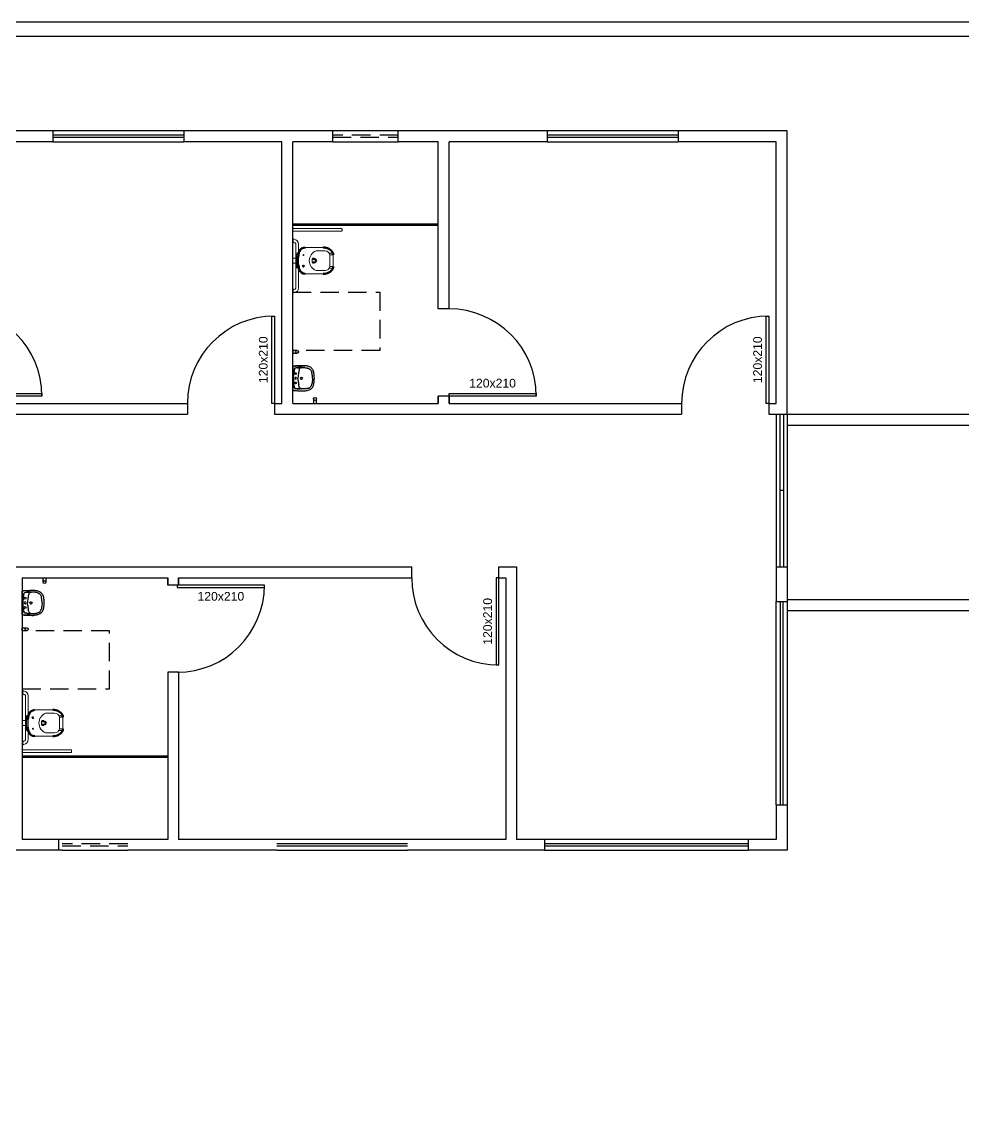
# Model space of a CAD drawing. Header units: centimetres. Extents: x 45464 to 685908, y 11779 to 14769.
# Drawn here: x 677518 to 678813, y 13274 to 14769 of the extents above; entities that cross this region are included whole.
import ezdxf
from ezdxf.enums import TextEntityAlignment as Align

# ---------------------------------------------------------------- set-up
doc = ezdxf.new("R2010")
doc.units = ezdxf.units.CM
doc.header["$LTSCALE"] = 4
doc.linetypes.add('DASHED2', pattern=[9.525, 6.35, -3.175])
for name, color, linetype in [('0.1', 1, 'Continuous'), ('0.2', 2, 'Continuous'), ('0.4', 4, 'Continuous'), ('0.6', 6, 'Continuous'), ('02-CONT', 2, 'Continuous'), ('08', 8, 'Continuous'), ('PDF1_PH - Metal', 253, 'Continuous'), ('PROJEÇÕES', 1, 'DASHED2')]:
    doc.layers.add(name, color=color, linetype=linetype)
doc.styles.add('2mm 1-50', font='arial.ttf', dxfattribs={"height": 0.1})

# ---------------------------------------------------------------- blocks, each defined once
blk = doc.blocks.new('1_00e-flat-45-flat-1')
at = {"color": 1}
blk.add_arc((-62.7, -34.1), 120, 0, 90, dxfattribs=at)
at = {"layer": '02-CONT'}
blk.add_lwpolyline([(-62.7, -34.1), (-62.7, -30.5), (57.3, -30.5), (57.3, -34.1)], close=True, dxfattribs=at)
blk = doc.blocks.new('1_00e-flat-44-flat-1')
at = {"color": 1}
blk.add_arc((34.1, -62.7), 120, 90, 180, dxfattribs=at)
at = {"layer": '02-CONT'}
blk.add_lwpolyline([(34.1, -62.7), (30.5, -62.7), (30.5, 57.3), (34.1, 57.3)], close=True, dxfattribs=at)
blk = doc.blocks.new('1_00e-flat-43-flat-1')
at = {"color": 1}
blk.add_arc((-62.7, -34.1), 120, 0, 90, dxfattribs=at)
at = {"layer": '02-CONT'}
blk.add_lwpolyline([(-62.7, -34.1), (-62.7, -30.5), (57.3, -30.5), (57.3, -34.1)], close=True, dxfattribs=at)
blk = doc.blocks.new('1_00e-flat-42-flat-1')
at = {"color": 1}
blk.add_arc((34.1, -62.7), 120, 90, 180, dxfattribs=at)
at = {"layer": '02-CONT'}
blk.add_lwpolyline([(34.1, -62.7), (30.5, -62.7), (30.5, 57.3), (34.1, 57.3)], close=True, dxfattribs=at)
blk = doc.blocks.new('Barra 3-flat-20-flat-1')
at = {"layer": 'PDF1_PH - Metal', "lineweight": 9}
for points in [[(-25386.6, -18995.8), (-25386.6, -19002.6), (-25385.8, -19002.6), (-25385.8, -18995.8)], [(-25386.6, -19064.8), (-25386.6, -19071.5), (-25385.8, -19071.5), (-25385.8, -19064.8)]]:
    blk.add_lwpolyline(points, close=True, dxfattribs=at)
for points in [[(-25384.5, -18997.1), (-25385.8, -18997.1)], [(-25384.5, -19001.3), (-25385.8, -19001.3)], [(-25382.4, -19003.4), (-25382.4, -19064.4)], [(-25378.6, -19003.4), (-25378.6, -19064.4)], [(-25384.5, -19066), (-25385.8, -19066)], [(-25384.5, -19070.3), (-25385.8, -19070.3)]]:
    blk.add_lwpolyline(points, dxfattribs=at)
for centre, radius, start, end in [((-25385.6, -19004), 6.99, 2.8701, 81.3064), ((-25384.7, -19003.6), 2.27, 3.7764, 86.2265), ((-25384.7, -19064.1), 6.14, 272.0523, 359.9639), ((-25384.6, -19063.8), 2.26, 271.8185, 345.4984)]:
    blk.add_arc(centre, radius, start, end, dxfattribs=at)
blk = doc.blocks.new('bacia sanit-flat-18-flat-1')
at = {"layer": 'PDF1_PH - Metal', "lineweight": 9}
for points in [[(16643.3, 24425.3), (16643.3, 24425.6), (16643.3, 24439.1), (16643.3, 24439.9)], [(16655.1, 24450.5), (16680.1, 24450.5)], [(16670.3, 24445.9), (16670.8, 24445.9), (16671.2, 24445.9), (16671.6, 24445.9), (16672, 24445.9), (16680.5, 24445.9), (16680.9, 24445.9), (16681.3, 24445.9), (16681.8, 24445.9), (16682.2, 24445.9), (16682.6, 24445.9)], [(16693.7, 24442.5), (16688.6, 24442.5)], [(16689.4, 24440.4), (16693.6, 24440.4), (16694, 24440.4)], [(16689.4, 24440.4), (16689.4, 24439.9), (16689.4, 24439.5), (16689.4, 24439.1), (16689.4, 24438.7), (16689.4, 24438.2), (16689.4, 24437.8), (16689.4, 24437.4), (16689.4, 24437), (16689.4, 24436.6), (16689.4, 24436.1), (16689.4, 24435.7)], [(16694, 24440.4), (16694, 24439.9), (16694, 24439.5), (16694, 24439.1), (16694, 24438.7), (16694, 24438.2), (16694, 24437.8), (16694, 24437.4), (16694, 24437), (16694, 24436.6), (16694, 24436.1), (16694, 24435.7), (16694, 24435.3), (16694, 24434.9), (16694, 24434.4), (16694, 24434), (16694, 24433.6), (16694, 24433.2), (16694, 24432.7), (16694, 24432.3), (16694, 24431.9), (16694, 24431.5), (16694, 24431.1), (16694, 24430.6), (16694, 24430.2), (16694, 24429.8), (16694, 24429.4), (16694, 24428.9), (16694, 24428.5), (16694, 24428.1), (16694, 24427.7), (16694, 24427.2), (16694, 24426.8), (16694, 24426.4), (16694, 24426), (16694, 24425.6), (16694, 24425.1), (16694, 24424.7), (16694, 24424.3)], [(16643.3, 24435.7), (16638.2, 24435.7)], [(16643.3, 24428.9), (16638.2, 24428.9)], [(16644.1, 24437.4), (16644.1, 24437), (16644.1, 24436.6), (16644.1, 24428.1), (16644.1, 24427.7), (16644.1, 24427.2)], [(16644.5, 24426.8), (16644.5, 24426.8), (16645, 24426.8), (16645.4, 24426.8), (16645.8, 24426.8), (16645.8, 24432.3), (16645.8, 24437.8), (16645.4, 24437.8), (16645, 24437.8), (16644.5, 24437.8)], [(16665.7, 24429.8), (16665.3, 24429.8), (16664.8, 24429.8), (16664.8, 24430.2), (16664.8, 24430.6), (16664.8, 24431.1), (16664.8, 24431.5), (16664.8, 24431.9), (16664.8, 24432.3), (16664.8, 24432.7), (16664.8, 24433.2), (16664.8, 24433.6), (16664.8, 24434), (16664.8, 24434.4), (16664.8, 24434.9), (16665.3, 24434.9), (16665.3, 24434.9)], [(16689.4, 24435.7), (16689.4, 24435.3), (16689.4, 24434.9), (16689.4, 24434.4), (16689.4, 24434), (16689.4, 24433.6), (16689.4, 24433.2), (16689.4, 24432.7), (16689.4, 24432.3), (16689.4, 24431.9), (16689.4, 24431.5), (16689.4, 24431.1), (16689.4, 24430.6), (16689.4, 24430.2), (16689.4, 24429.4)], [(16689.4, 24429.4), (16689.4, 24428.9), (16689.4, 24428.5), (16689.4, 24428.1), (16689.4, 24427.7), (16689.4, 24427.2), (16689.4, 24426.8), (16689.4, 24426.4), (16689.4, 24426), (16689.4, 24425.6), (16689.4, 24425.1), (16689.4, 24424.7), (16689.4, 24424.3)], [(16680.1, 24414.1), (16655.1, 24414.1)], [(16682.6, 24418.8), (16682.2, 24418.8), (16681.8, 24418.8), (16681.3, 24418.8), (16680.5, 24418.8), (16672, 24418.8), (16671.6, 24418.8), (16671.2, 24418.8), (16670.8, 24418.8), (16670.3, 24418.8)], [(16693.7, 24422.2), (16688.6, 24422.2)], [(16689.4, 24424.3), (16693.6, 24424.3), (16694, 24424.3)], [(16689.4, 24424.3), (16693.6, 24424.3), (16694, 24424.3)]]:
    blk.add_lwpolyline(points, dxfattribs=at)
at = {"layer": 'PDF1_PH - Metal', "lineweight": 211}
for points in [[(16694, 24440.4, 0.086524), (16693.5, 24443.1, 0.264906), (16680.1, 24450.5)], [(16694, 24424.3, -0.086524), (16693.5, 24421.5, -0.264906), (16680.1, 24414.1)]]:
    blk.add_lwpolyline(points, format="xyb", dxfattribs=at)
blk.add_lwpolyline([(16670.3, 24432.3), (16670.3, 24432.3), (16670.3, 24432.3)], dxfattribs=at)
at = {"layer": 'PDF1_PH - Metal', "lineweight": 9}
blk.add_circle((16652.8, 24440.2), 0.635, dxfattribs=at)
at = {"layer": 'PDF1_PH - Metal', "lineweight": 211}
blk.add_circle((16652.8, 24424.9), 0.635, dxfattribs=at)
for centre, radius, start, end in [((16646.3, 24439.1), 3.16, 88.1661, 164.6032), ((16672, 24436.5), 26.2, 161.0139, 177.0973), ((16655.4, 24441.7), 8.83, 90.3217, 157.8056), ((16646.3, 24425.4), 3.02, 177.2926, 274.2593), ((16673.4, 24429), 27.6, 184.427, 198.8013), ((16666.6, 25678.1), 1243.2, 269.9347, 270.0653), ((16666.6, 23393.8), 1036, 89.9217, 90.0783), ((16667.8, 24432.3), 2.55, 275.8679, 84.1321), ((16656.6, 24424.4), 10.3, 204.627, 261.8049)]:
    blk.add_arc(centre, radius, start, end, dxfattribs=at)
at = {"layer": 'PDF1_PH - Metal', "lineweight": 9}
for centre, radius, start, end in [((16675.5, 24432.3), 14.5, 110.9822, 249.0178), ((16682.7, 24439), 6.82, 11.172, 90.6439), ((16644.5, 24437.4), 0.423, 90, 180), ((16644.5, 24427.2), 0.423, 180, 270), ((16682.7, 24425.6), 6.82, 269.3561, 348.828)]:
    blk.add_arc(centre, radius, start, end, dxfattribs=at)
blk = doc.blocks.new('L.51_P-flat-18-flat-1')
at = {"layer": '08'}
for p, q in [((0, 16), (0, 15.9)), ((0, 15.9), (0, -15.9)), ((0.6, 16.6), (0.6, 16.6)), ((0.7, 16.6), (0.6, 16.6)), ((2.3, 16.8), (2.3, 16.8)), ((16.6, 17.2), (16.6, 17.2)), ((1.8, 10.3), (1.8, 10.3)), ((6.1, 14.4), (4.1, 14.3)), ((6.1, 14.4), (4.1, 14.3)), ((6.1, 14.4), (6.1, 14.4)), ((8.9, 12.1), (8.2, 9)), ((11, 14.6), (10.2, 14.6)), ((11.9, 14.6), (12.2, 14.6)), ((21.1, 13.8), (21.1, 13.8)), ((0.8, 0), (0.8, 0)), ((1.8, -10.3), (1.8, -10.3)), ((6.1, -14.4), (4.1, -14.3)), ((6.1, -14.4), (4.1, -14.3)), ((6.1, -14.4), (6.1, -14.4)), ((8.9, -12.1), (8.2, -9)), ((11, -14.6), (10.2, -14.6)), ((11.9, -14.6), (12.2, -14.6)), ((21.1, -13.8), (21.1, -13.8)), ((0, -16), (0, -15.9)), ((0.6, -16.6), (0.6, -16.6)), ((0.6, -16.6), (0.7, -16.6)), ((2.3, -16.8), (2.3, -16.8)), ((16.6, -17.2), (16.6, -17.2))]:
    blk.add_line(p, q, dxfattribs=at)
for points in [[(0.6, 16.6), (0.6, 16.6, 0.380301), (0, 16)], [(2.3, 16.8), (2.3, 16.8, 0.007612), (0.7, 16.6)], [(2.3, 16.8, -0.006011), (4.1, 16.9, -0.005348), (6.8, 17.1, -0.004521), (12.1, 17.2, -0.006524), (14.4, 17.3, -0.013546), (16.6, 17.2)], [(16.6, 17.2, 0.014577), (14.4, 17.3, 0.005049), (13, 17.3, 0.003057), (11.2, 17.2, 0.003579), (6.6, 17.1, 0.005839), (3.9, 16.9, 0.006773), (2.3, 16.8)], [(19.8, 16.8, 0.02367), (17.6, 17.1, 0.009145), (16.6, 17.2)], [(29.5, 4, 0.007611), (29.3, 5.6, 0.01342), (29.1, 7.2, 0.036993), (28.4, 9.9, 0.053243), (27.3, 12.2, 0.127567), (24.2, 15.2, 0.05263), (21.9, 16.3, 0.024865), (20.3, 16.7, 0.007061), (19.8, 16.8)], [(2.3, 12.9), (2.3, 12.9, 0.047394), (0.8, 2.2)], [(0.8, 0), (0.8, 0, -0.05776), (2.3, 12.9)], [(0.8, 2.2), (0.8, 2.2, 0.010006), (0.8, 0)], [(0.8, 0), (0.8, 0, 0.05776), (2.3, -12.9)], [(4.1, 14.3), (4.1, 14.3, 0.334834), (2.3, 12.9)], [(2.3, 12.9), (2.3, 12.9, -0.332966), (4.1, 14.3)], [(2.3, 12.9), (2.3, 12.9, -0.000374), (2.3, 12.9)], [(4.1, 14.3), (4.1, 14.3, 0.000631), (4.1, 14.3)], [(11, 14.6, -0.005207), (9.8, 14.6, 0.005375), (9.2, 14.6, 0.00664), (8.6, 14.6, 0.004375), (7.9, 14.6, 0.001156), (6.7, 14.5, -0.003092), (6.1, 14.4)], [(6.1, 14.4, 0.002091), (6.5, 14.5, 0.001464), (7.6, 14.5, -0.004115), (8.4, 14.6, -0.007251), (9.2, 14.6)], [(7.3, 2.9, 0.012649), (7.2, 0.9, 0.007226), (7.2, 0)], [(7.3, -2.9, -0.012649), (7.2, -0.9, -0.007226), (7.2, 0)], [(8.9, 12.1), (8.9, 12.1, -0.307483), (11.5, 14.5)], [(9.2, 14.6, -0.00474), (9.5, 14.6, -0.002257), (9.8, 14.6, 0.000797), (10.2, 14.6)], [(10.5, 0), (10.5, 0, -0.124906), (10.7, 0.7)], [(10.7, 0.8), (10.7, 0.8, -0.2534), (11.9, 1.4)], [(11.6, 14.6), (11.6, 14.6, 0.000884), (11, 14.6)], [(11.6, 14.6, -0.048484), (11.6, 14.6, -0.048279), (11.6, 14.6, -0.084885), (11.6, 14.6, -0.141909), (11.6, 14.5, -0.057696), (11.6, 14.5, -0.043541), (11.6, 14.5, -0.040045), (11.6, 14.5, -0.034229), (11.6, 14.5, -0.023292), (11.6, 14.5, -0.016532), (11.6, 14.5, -0.014864), (11.5, 14.5, -0.018599), (11.5, 14.5, -0.010502), (11.5, 14.5)], [(11.5, 14.5, -0.031436), (11.5, 14.6, -0.037384), (11.5, 14.6, -0.040471), (11.5, 14.6, -0.050709), (11.5, 14.6, -0.178998), (11.5, 14.6, -0.053532), (11.5, 14.6, -0.043329), (11.5, 14.6, -0.036196), (11.5, 14.6, -0.039167), (11.5, 14.6, 0.07472), (11.5, 14.6, -0.042333), (11.5, 14.6)], [(11.5, 14.6, -0.034945), (11.5, 14.6, -0.02698), (11.5, 14.6, -0.021593), (11.5, 14.6, -0.016954), (11.5, 14.6, -0.017111), (11.5, 14.6, -0.016189), (11.5, 14.6, -0.01233), (11.6, 14.6, -0.012048), (11.6, 14.6)], [(11.5, 14.5, -0.009681), (11.5, 14.5, -0.009978), (11.5, 14.5, -0.026851), (11.5, 14.5, -0.027297), (11.5, 14.5, -0.027498), (11.5, 14.5, -0.032168), (11.5, 14.5, -0.049163), (11.5, 14.5, -0.186923), (11.5, 14.5, -0.107041), (11.5, 14.5, -0.038487), (11.5, 14.5, -0.012498), (11.5, 14.5, 0.025241), (11.5, 14.5, 0.046032), (11.5, 14.5)], [(11.7, 14.6), (11.7, 14.6, -0.021484), (11.6, 14.6)], [(11.6, 14.6, -0.032299), (11.6, 14.6, -0.039418), (11.6, 14.6, -0.046129), (11.6, 14.6, -0.058765), (11.6, 14.6, -0.15242), (11.6, 14.6, -0.058959), (11.6, 14.6, -0.046419), (11.6, 14.6, 0.005047), (11.6, 14.6, 0.034816), (11.6, 14.6, 0.004251), (11.6, 14.6, -0.041022), (11.6, 14.6)], [(11.6, 14.6, -0.041118), (11.6, 14.6, -0.033041), (11.6, 14.6, -0.026349), (11.6, 14.6, -0.020575), (11.6, 14.6, -0.016329), (11.6, 14.6, -0.013256), (11.6, 14.6, -0.016526), (11.6, 14.6, -0.01256), (11.6, 14.6, -0.007787), (11.7, 14.6)], [(12.1, 1.4), (12.1, 1.4, -0.381509), (13.4, 0)], [(12.1, -1.4), (12.1, -1.4, 0.381509), (13.4, 0)], [(12.2, 14.6, -0.002269), (13.8, 14.7, -0.004998), (15, 14.6, -0.007991), (16.2, 14.6, -0.025422), (18.6, 14.4)], [(18.6, 14.4, -0.020568), (20, 14.1, -0.019806), (21.1, 13.8)], [(21.1, 13.8, -0.030827), (22.2, 13.4, -0.09604), (24.4, 11.8, -0.063195), (25.3, 10.4, -0.034611), (25.9, 9.3, -0.022848), (26.2, 8.3)], [(26.9, 4.1, 0.00807), (26.7, 5.4, 0.011919), (26.5, 6.7, 0.013199), (26.3, 7.8, 0.008071), (26.2, 8.3)], [(27, 3.2), (27, 3.2, 0.005718), (26.9, 4.1)], [(27.1, 0), (27.1, 0, 0.019657), (27, 3.2)], [(27.1, 0), (27.1, 0, -0.019657), (27, -3.2)], [(29.7, 0), (29.7, 0, 0.024234), (29.5, 4)], [(0.8, -2.2), (0.8, -2.2, -0.010006), (0.8, 0)], [(2.3, -12.9), (2.3, -12.9, -0.047394), (0.8, -2.2)], [(4.1, -14.3), (4.1, -14.3, -0.334834), (2.3, -12.9)], [(2.3, -12.9), (2.3, -12.9, 0.000374), (2.3, -12.9)], [(2.3, -12.9), (2.3, -12.9, 0.332962), (4.1, -14.3)], [(4.1, -14.3), (4.1, -14.3, -0.000631), (4.1, -14.3)], [(11, -14.6, 0.005207), (9.8, -14.6, -0.005375), (9.2, -14.6, -0.00664), (8.6, -14.6, -0.004375), (7.9, -14.6, -0.001156), (6.7, -14.5, 0.003092), (6.1, -14.4)], [(6.1, -14.4, -0.002091), (6.5, -14.5, -0.001464), (7.6, -14.5, 0.004115), (8.4, -14.6, 0.007251), (9.2, -14.6)], [(8.9, -12.1), (8.9, -12.1, 0.307483), (11.5, -14.5)], [(9.2, -14.6, 0.00474), (9.5, -14.6, 0.002257), (9.8, -14.6, -0.000797), (10.2, -14.6)], [(10.5, 0), (10.5, 0, 0.124906), (10.7, -0.7)], [(10.7, -0.8), (10.7, -0.8, 0.2534), (11.9, -1.4)], [(11.6, -14.6), (11.6, -14.6, -0.000884), (11, -14.6)], [(11.6, -14.6, 0.048484), (11.6, -14.6, 0.048279), (11.6, -14.6, 0.084885), (11.6, -14.6, 0.141909), (11.6, -14.5, 0.057696), (11.6, -14.5, 0.043541), (11.6, -14.5, 0.040045), (11.6, -14.5, 0.034229), (11.6, -14.5, 0.023292), (11.6, -14.5, 0.016532), (11.6, -14.5, 0.014864), (11.5, -14.5, 0.018599), (11.5, -14.5, 0.010502), (11.5, -14.5)], [(11.7, -14.6), (11.7, -14.6, 0.021484), (11.6, -14.6)], [(11.6, -14.6, 0.041118), (11.6, -14.6, 0.033041), (11.6, -14.6, 0.026349), (11.6, -14.6, 0.020575), (11.6, -14.6, 0.016329), (11.6, -14.6, 0.013256), (11.6, -14.6, 0.016526), (11.6, -14.6, 0.01256), (11.6, -14.6, 0.007787), (11.7, -14.6)], [(11.6, -14.6, 0.032299), (11.6, -14.6, 0.039418), (11.6, -14.6, 0.046129), (11.6, -14.6, 0.058765), (11.6, -14.6, 0.15242), (11.6, -14.6, 0.058959), (11.6, -14.6, 0.046419), (11.6, -14.6, -0.005047), (11.6, -14.6, -0.034816), (11.6, -14.6, -0.004251), (11.6, -14.6, 0.041022), (11.6, -14.6)], [(18.6, -14.4, -0.025995), (16.2, -14.6, -0.0078), (15.4, -14.6, -0.006638), (12.2, -14.6)], [(21.1, -13.8, -0.022641), (19.9, -14.1, -0.018458), (18.6, -14.4)], [(19.8, -16.8, 0.041222), (22.4, -16.1, 0.064156), (24.9, -14.8, 0.11159), (27.5, -11.9, 0.047064), (28.4, -9.9, 0.01722), (28.7, -8.9, 0.01972), (29.1, -7.2, 0.013523), (29.3, -5.6, 0.009069), (29.5, -4)], [(21.1, -13.8, 0.030827), (22.2, -13.4, 0.09604), (24.4, -11.8, 0.063195), (25.3, -10.4, 0.034611), (25.9, -9.3, 0.022848), (26.2, -8.3)], [(26.9, -4.1, -0.00807), (26.7, -5.4, -0.011919), (26.5, -6.7, -0.013199), (26.3, -7.8, -0.008071), (26.2, -8.3)], [(27, -3.2), (27, -3.2, -0.005718), (26.9, -4.1)], [(29.5, -4), (29.5, -4, 0.024376), (29.7, 0)], [(0, -16), (0, -16, 0.380329), (0.6, -16.6)], [(0.7, -16.6), (0.7, -16.6, 0.007418), (2.3, -16.8)], [(2.3, -16.8, 0.006011), (4.1, -16.9, 0.005348), (6.8, -17.1, 0.004521), (12.1, -17.2, 0.006524), (14.4, -17.3, 0.013546), (16.6, -17.2)], [(2.3, -16.8, 0.00678), (3.9, -16.9, 0.004564), (5.7, -17, 0.002524), (7.5, -17.1, 0.004352), (12.1, -17.2, 0.006501), (14.4, -17.3, 0.013543), (16.6, -17.2)], [(16.6, -17.2, 0.021184), (18.8, -17, 0.011263), (19.8, -16.8)]]:
    blk.add_lwpolyline(points, format="xyb", dxfattribs=at)
at = {"layer": '08', "ltscale": 27.502596}
for centre in [(3.8, 6.4), (3.8, -6.4)]:
    blk.add_circle(centre, 1.22, dxfattribs=at)
at = {"layer": '08'}
for centre, radius, start, end in [((3.9, 0), 1.22, 0, 180), ((3.9, 0), 1.22, 180, 360), ((51.2, -0.7), 44, 167.345, 175.384), ((51.2, 0.7), 44, 184.616, 192.655)]:
    blk.add_arc(centre, radius, start, end, dxfattribs=at)
for centre, major_axis, ratio, start_param, end_param in [((11.9, 0), (0.03, -1.44), 0.991671, -2.157977, -2.111955), ((11.9, 0), (0.06, -1.44), 0.992169, -2.130367, -2.113744), ((11.5, 15.2), (0.347, 0.538), 0.98852, -2.558386, -2.421709), ((11.5, 15.2), (0.424, -0.48), 0.993745, -0.721267, -0.591454), ((12, 11.4), (0.71, -3.15), 0.999971, 2.93072, 3.008068), ((12, 0), (0.13, -1.46), 0.992499, 2.941317, 3.068984), ((11.9, 0), (0.03, 1.44), 0.991671, 2.111955, 2.157977), ((11.9, 0), (0.06, 1.44), 0.992169, 2.113744, 2.130367), ((12, -11.4), (0.71, 3.15), 0.999971, -3.008068, -2.93072), ((12, 0), (0.13, 1.46), 0.992499, -3.068984, -2.941317)]:
    blk.add_ellipse(centre, major_axis=major_axis, ratio=ratio, start_param=start_param, end_param=end_param, dxfattribs=at)
blk = doc.blocks.new('1_00e-flat-2-flat-1')
at = {"color": 1}
blk.add_arc((34.1, 62.7), 120, 180, 270, dxfattribs=at)
at = {"layer": '02-CONT'}
blk.add_lwpolyline([(34.1, 62.7), (30.5, 62.7), (30.5, -57.3), (34.1, -57.3)], close=True, dxfattribs=at)
blk = doc.blocks.new('1_00e-flat-1-flat-1')
at = {"color": 1}
blk.add_arc((-62.7, 34.1), 120, 270, 0, dxfattribs=at)
at = {"layer": '02-CONT'}
blk.add_lwpolyline([(-62.7, 34.1), (-62.7, 30.5), (57.3, 30.5), (57.3, 34.1)], close=True, dxfattribs=at)
blk = doc.blocks.new('Barra 3-flat-1-flat-1')
at = {"layer": 'PDF1_PH - Metal', "lineweight": 9}
for points in [[(-25386.6, 19064.8), (-25386.6, 19071.5), (-25385.8, 19071.5), (-25385.8, 19064.8)], [(-25386.6, 18995.8), (-25386.6, 19002.6), (-25385.8, 19002.6), (-25385.8, 18995.8)]]:
    blk.add_lwpolyline(points, close=True, dxfattribs=at)
for points in [[(-25384.5, 19070.3), (-25385.8, 19070.3)], [(-25384.5, 19066), (-25385.8, 19066)], [(-25382.4, 19003.4), (-25382.4, 19064.4)], [(-25378.6, 19003.4), (-25378.6, 19064.4)], [(-25384.5, 19001.3), (-25385.8, 19001.3)], [(-25384.5, 18997.1), (-25385.8, 18997.1)]]:
    blk.add_lwpolyline(points, dxfattribs=at)
for centre, radius, start, end in [((-25384.7, 19064.1), 6.14, 0.0361, 87.9477), ((-25384.6, 19063.8), 2.26, 14.5016, 88.1815), ((-25385.6, 19004), 6.99, 278.6936, 357.1299), ((-25384.7, 19003.6), 2.27, 273.7735, 356.2236)]:
    blk.add_arc(centre, radius, start, end, dxfattribs=at)
blk = doc.blocks.new('bacia sanit-flat-1-flat-1')
at = {"layer": 'PDF1_PH - Metal', "lineweight": 9}
for points in [[(16680.1, -24414.1), (16655.1, -24414.1)], [(16682.6, -24418.8), (16682.2, -24418.8), (16681.8, -24418.8), (16681.3, -24418.8), (16680.5, -24418.8), (16672, -24418.8), (16671.6, -24418.8), (16671.2, -24418.8), (16670.8, -24418.8), (16670.3, -24418.8)], [(16693.7, -24422.2), (16688.6, -24422.2)], [(16689.4, -24424.3), (16693.6, -24424.3), (16694, -24424.3)], [(16689.4, -24429.4), (16689.4, -24428.9), (16689.4, -24428.5), (16689.4, -24428.1), (16689.4, -24427.7), (16689.4, -24427.2), (16689.4, -24426.8), (16689.4, -24426.4), (16689.4, -24426), (16689.4, -24425.6), (16689.4, -24425.1), (16689.4, -24424.7), (16689.4, -24424.3)], [(16689.4, -24424.3), (16693.6, -24424.3), (16694, -24424.3)], [(16694, -24440.4), (16694, -24439.9), (16694, -24439.5), (16694, -24439.1), (16694, -24438.7), (16694, -24438.2), (16694, -24437.8), (16694, -24437.4), (16694, -24437), (16694, -24436.6), (16694, -24436.1), (16694, -24435.7), (16694, -24435.3), (16694, -24434.9), (16694, -24434.4), (16694, -24434), (16694, -24433.6), (16694, -24433.2), (16694, -24432.7), (16694, -24432.3), (16694, -24431.9), (16694, -24431.5), (16694, -24431.1), (16694, -24430.6), (16694, -24430.2), (16694, -24429.8), (16694, -24429.4), (16694, -24428.9), (16694, -24428.5), (16694, -24428.1), (16694, -24427.7), (16694, -24427.2), (16694, -24426.8), (16694, -24426.4), (16694, -24426), (16694, -24425.6), (16694, -24425.1), (16694, -24424.7), (16694, -24424.3)], [(16643.3, -24428.9), (16638.2, -24428.9)], [(16643.3, -24435.7), (16638.2, -24435.7)], [(16643.3, -24425.3), (16643.3, -24425.6), (16643.3, -24439.1), (16643.3, -24439.9)], [(16644.1, -24437.4), (16644.1, -24437), (16644.1, -24436.6), (16644.1, -24428.1), (16644.1, -24427.7), (16644.1, -24427.2)], [(16644.5, -24426.8), (16644.5, -24426.8), (16645, -24426.8), (16645.4, -24426.8), (16645.8, -24426.8), (16645.8, -24432.3), (16645.8, -24437.8), (16645.4, -24437.8), (16645, -24437.8), (16644.5, -24437.8)], [(16665.7, -24429.8), (16665.3, -24429.8), (16664.8, -24429.8), (16664.8, -24430.2), (16664.8, -24430.6), (16664.8, -24431.1), (16664.8, -24431.5), (16664.8, -24431.9), (16664.8, -24432.3), (16664.8, -24432.7), (16664.8, -24433.2), (16664.8, -24433.6), (16664.8, -24434), (16664.8, -24434.4), (16664.8, -24434.9), (16665.3, -24434.9), (16665.3, -24434.9)], [(16689.4, -24435.7), (16689.4, -24435.3), (16689.4, -24434.9), (16689.4, -24434.4), (16689.4, -24434), (16689.4, -24433.6), (16689.4, -24433.2), (16689.4, -24432.7), (16689.4, -24432.3), (16689.4, -24431.9), (16689.4, -24431.5), (16689.4, -24431.1), (16689.4, -24430.6), (16689.4, -24430.2), (16689.4, -24429.4)], [(16689.4, -24440.4), (16689.4, -24439.9), (16689.4, -24439.5), (16689.4, -24439.1), (16689.4, -24438.7), (16689.4, -24438.2), (16689.4, -24437.8), (16689.4, -24437.4), (16689.4, -24437), (16689.4, -24436.6), (16689.4, -24436.1), (16689.4, -24435.7)], [(16655.1, -24450.5), (16680.1, -24450.5)], [(16670.3, -24445.9), (16670.8, -24445.9), (16671.2, -24445.9), (16671.6, -24445.9), (16672, -24445.9), (16680.5, -24445.9), (16680.9, -24445.9), (16681.3, -24445.9), (16681.8, -24445.9), (16682.2, -24445.9), (16682.6, -24445.9)], [(16693.7, -24442.5), (16688.6, -24442.5)], [(16689.4, -24440.4), (16693.6, -24440.4), (16694, -24440.4)]]:
    blk.add_lwpolyline(points, dxfattribs=at)
at = {"layer": 'PDF1_PH - Metal', "lineweight": 211}
for points in [[(16694, -24424.3, 0.086524), (16693.5, -24421.5, 0.264906), (16680.1, -24414.1)], [(16694, -24440.4, -0.086524), (16693.5, -24443.1, -0.264906), (16680.1, -24450.5)]]:
    blk.add_lwpolyline(points, format="xyb", dxfattribs=at)
blk.add_lwpolyline([(16670.3, -24432.3), (16670.3, -24432.3), (16670.3, -24432.3)], dxfattribs=at)
blk.add_circle((16652.8, -24424.9), 0.635, dxfattribs=at)
at = {"layer": 'PDF1_PH - Metal', "lineweight": 9}
blk.add_circle((16652.8, -24440.2), 0.635, dxfattribs=at)
at = {"layer": 'PDF1_PH - Metal', "lineweight": 211}
for centre, radius, start, end in [((16646.3, -24425.4), 3.02, 85.7407, 182.7074), ((16673.4, -24429), 27.6, 161.1987, 175.573), ((16656.6, -24424.4), 10.3, 98.1951, 155.373), ((16672, -24436.5), 26.2, 182.9027, 198.9861), ((16666.6, -23393.8), 1036, 269.9217, 270.0783), ((16666.6, -25678.1), 1243.2, 89.9347, 90.0653), ((16667.8, -24432.3), 2.55, 275.8679, 84.1321), ((16646.3, -24439.1), 3.16, 195.3968, 271.8339), ((16655.4, -24441.7), 8.83, 202.1944, 269.6783)]:
    blk.add_arc(centre, radius, start, end, dxfattribs=at)
at = {"layer": 'PDF1_PH - Metal', "lineweight": 9}
for centre, radius, start, end in [((16675.5, -24432.3), 14.5, 110.9822, 249.0178), ((16682.7, -24425.6), 6.82, 11.172, 90.6439), ((16644.5, -24427.2), 0.423, 90, 180), ((16644.5, -24437.4), 0.423, 180, 270), ((16682.7, -24439), 6.82, 269.3561, 348.828)]:
    blk.add_arc(centre, radius, start, end, dxfattribs=at)
blk = doc.blocks.new('L.51_P-flat-1-flat-1')
at = {"layer": '08'}
for p, q in [((0, 16), (0, 15.9)), ((0, -15.9), (0, 15.9)), ((0.6, 16.6), (0.6, 16.6)), ((0.6, 16.6), (0.7, 16.6)), ((2.3, 16.8), (2.3, 16.8)), ((16.6, 17.2), (16.6, 17.2)), ((0.8, 0), (0.8, 0)), ((1.8, 10.3), (1.8, 10.3)), ((6.1, 14.4), (4.1, 14.3)), ((6.1, 14.4), (4.1, 14.3)), ((6.1, 14.4), (6.1, 14.4)), ((8.9, 12.1), (8.2, 9)), ((11, 14.6), (10.2, 14.6)), ((11.9, 14.6), (12.2, 14.6)), ((21.1, 13.8), (21.1, 13.8)), ((1.8, -10.3), (1.8, -10.3)), ((6.1, -14.4), (4.1, -14.3)), ((6.1, -14.4), (4.1, -14.3)), ((6.1, -14.4), (6.1, -14.4)), ((8.9, -12.1), (8.2, -9)), ((11, -14.6), (10.2, -14.6)), ((11.9, -14.6), (12.2, -14.6)), ((21.1, -13.8), (21.1, -13.8)), ((0, -16), (0, -15.9)), ((0.6, -16.6), (0.6, -16.6)), ((0.7, -16.6), (0.6, -16.6)), ((2.3, -16.8), (2.3, -16.8)), ((16.6, -17.2), (16.6, -17.2))]:
    blk.add_line(p, q, dxfattribs=at)
for points in [[(0, 16), (0, 16, -0.380329), (0.6, 16.6)], [(0.7, 16.6), (0.7, 16.6, -0.007418), (2.3, 16.8)], [(2.3, 16.8, -0.006011), (4.1, 16.9, -0.005348), (6.8, 17.1, -0.004521), (12.1, 17.2, -0.006524), (14.4, 17.3, -0.013546), (16.6, 17.2)], [(2.3, 16.8, -0.00678), (3.9, 16.9, -0.004564), (5.7, 17, -0.002524), (7.5, 17.1, -0.004352), (12.1, 17.2, -0.006501), (14.4, 17.3, -0.013543), (16.6, 17.2)], [(16.6, 17.2, -0.021184), (18.8, 17, -0.011263), (19.8, 16.8)], [(19.8, 16.8, -0.041222), (22.4, 16.1, -0.064156), (24.9, 14.8, -0.11159), (27.5, 11.9, -0.047064), (28.4, 9.9, -0.01722), (28.7, 8.9, -0.01972), (29.1, 7.2, -0.013523), (29.3, 5.6, -0.009069), (29.5, 4)], [(2.3, 12.9), (2.3, 12.9, 0.047394), (0.8, 2.2)], [(0.8, 0), (0.8, 0, -0.05776), (2.3, 12.9)], [(0.8, 2.2), (0.8, 2.2, 0.010006), (0.8, 0)], [(0.8, -2.2), (0.8, -2.2, -0.010006), (0.8, 0)], [(4.1, 14.3), (4.1, 14.3, 0.334834), (2.3, 12.9)], [(2.3, 12.9), (2.3, 12.9, -0.332962), (4.1, 14.3)], [(2.3, 12.9), (2.3, 12.9, -0.000374), (2.3, 12.9)], [(4.1, 14.3), (4.1, 14.3, 0.000631), (4.1, 14.3)], [(11, 14.6, -0.005207), (9.8, 14.6, 0.005375), (9.2, 14.6, 0.00664), (8.6, 14.6, 0.004375), (7.9, 14.6, 0.001156), (6.7, 14.5, -0.003092), (6.1, 14.4)], [(6.1, 14.4, 0.002091), (6.5, 14.5, 0.001464), (7.6, 14.5, -0.004115), (8.4, 14.6, -0.007251), (9.2, 14.6)], [(7.3, 2.9, 0.012649), (7.2, 0.9, 0.007226), (7.2, 0)], [(8.9, 12.1), (8.9, 12.1, -0.307483), (11.5, 14.5)], [(9.2, 14.6, -0.00474), (9.5, 14.6, -0.002257), (9.8, 14.6, 0.000797), (10.2, 14.6)], [(10.5, 0), (10.5, 0, -0.124906), (10.7, 0.7)], [(10.7, 0.8), (10.7, 0.8, -0.2534), (11.9, 1.4)], [(11.6, 14.6), (11.6, 14.6, 0.000884), (11, 14.6)], [(11.6, 14.6, -0.048484), (11.6, 14.6, -0.048279), (11.6, 14.6, -0.084885), (11.6, 14.6, -0.141909), (11.6, 14.5, -0.057696), (11.6, 14.5, -0.043541), (11.6, 14.5, -0.040045), (11.6, 14.5, -0.034229), (11.6, 14.5, -0.023292), (11.6, 14.5, -0.016532), (11.6, 14.5, -0.014864), (11.5, 14.5, -0.018599), (11.5, 14.5, -0.010502), (11.5, 14.5)], [(11.7, 14.6), (11.7, 14.6, -0.021484), (11.6, 14.6)], [(11.6, 14.6, -0.041118), (11.6, 14.6, -0.033041), (11.6, 14.6, -0.026349), (11.6, 14.6, -0.020575), (11.6, 14.6, -0.016329), (11.6, 14.6, -0.013256), (11.6, 14.6, -0.016526), (11.6, 14.6, -0.01256), (11.6, 14.6, -0.007787), (11.7, 14.6)], [(11.6, 14.6, -0.032299), (11.6, 14.6, -0.039418), (11.6, 14.6, -0.046129), (11.6, 14.6, -0.058765), (11.6, 14.6, -0.15242), (11.6, 14.6, -0.058959), (11.6, 14.6, -0.046419), (11.6, 14.6, 0.005047), (11.6, 14.6, 0.034816), (11.6, 14.6, 0.004251), (11.6, 14.6, -0.041022), (11.6, 14.6)], [(12.1, 1.4), (12.1, 1.4, -0.381509), (13.4, 0)], [(18.6, 14.4, 0.025995), (16.2, 14.6, 0.0078), (15.4, 14.6, 0.006638), (12.2, 14.6)], [(21.1, 13.8, 0.022641), (19.9, 14.1, 0.018458), (18.6, 14.4)], [(21.1, 13.8, -0.030827), (22.2, 13.4, -0.09604), (24.4, 11.8, -0.063195), (25.3, 10.4, -0.034611), (25.9, 9.3, -0.022848), (26.2, 8.3)], [(26.9, 4.1, 0.00807), (26.7, 5.4, 0.011919), (26.5, 6.7, 0.013199), (26.3, 7.8, 0.008071), (26.2, 8.3)], [(27, 3.2), (27, 3.2, 0.005718), (26.9, 4.1)], [(27.1, 0), (27.1, 0, 0.019657), (27, 3.2)], [(29.5, 4), (29.5, 4, -0.024376), (29.7, 0)], [(29.7, 0), (29.7, 0, -0.024234), (29.5, -4)], [(0.8, 0), (0.8, 0, 0.05776), (2.3, -12.9)], [(2.3, -12.9), (2.3, -12.9, -0.047394), (0.8, -2.2)], [(4.1, -14.3), (4.1, -14.3, -0.334834), (2.3, -12.9)], [(2.3, -12.9), (2.3, -12.9, 0.000374), (2.3, -12.9)], [(2.3, -12.9), (2.3, -12.9, 0.332966), (4.1, -14.3)], [(4.1, -14.3), (4.1, -14.3, -0.000631), (4.1, -14.3)], [(11, -14.6, 0.005207), (9.8, -14.6, -0.005375), (9.2, -14.6, -0.00664), (8.6, -14.6, -0.004375), (7.9, -14.6, -0.001156), (6.7, -14.5, 0.003092), (6.1, -14.4)], [(6.1, -14.4, -0.002091), (6.5, -14.5, -0.001464), (7.6, -14.5, 0.004115), (8.4, -14.6, 0.007251), (9.2, -14.6)], [(7.3, -2.9, -0.012649), (7.2, -0.9, -0.007226), (7.2, 0)], [(8.9, -12.1), (8.9, -12.1, 0.307483), (11.5, -14.5)], [(9.2, -14.6, 0.00474), (9.5, -14.6, 0.002257), (9.8, -14.6, -0.000797), (10.2, -14.6)], [(10.5, 0), (10.5, 0, 0.124906), (10.7, -0.7)], [(10.7, -0.8), (10.7, -0.8, 0.2534), (11.9, -1.4)], [(11.6, -14.6), (11.6, -14.6, -0.000884), (11, -14.6)], [(11.6, -14.6, 0.048484), (11.6, -14.6, 0.048279), (11.6, -14.6, 0.084885), (11.6, -14.6, 0.141909), (11.6, -14.5, 0.057696), (11.6, -14.5, 0.043541), (11.6, -14.5, 0.040045), (11.6, -14.5, 0.034229), (11.6, -14.5, 0.023292), (11.6, -14.5, 0.016532), (11.6, -14.5, 0.014864), (11.5, -14.5, 0.018599), (11.5, -14.5, 0.010502), (11.5, -14.5)], [(11.5, -14.5, 0.009681), (11.5, -14.5, 0.009978), (11.5, -14.5, 0.026851), (11.5, -14.5, 0.027297), (11.5, -14.5, 0.027498), (11.5, -14.5, 0.032168), (11.5, -14.5, 0.049163), (11.5, -14.5, 0.186923), (11.5, -14.5, 0.107041), (11.5, -14.5, 0.038487), (11.5, -14.5, 0.012498), (11.5, -14.5, -0.025241), (11.5, -14.5, -0.046032), (11.5, -14.5)], [(11.5, -14.5, 0.031436), (11.5, -14.6, 0.037384), (11.5, -14.6, 0.040471), (11.5, -14.6, 0.050709), (11.5, -14.6, 0.178998), (11.5, -14.6, 0.053532), (11.5, -14.6, 0.043329), (11.5, -14.6, 0.036196), (11.5, -14.6, 0.039167), (11.5, -14.6, -0.07472), (11.5, -14.6, 0.042333), (11.5, -14.6)], [(11.5, -14.6, 0.034945), (11.5, -14.6, 0.02698), (11.5, -14.6, 0.021593), (11.5, -14.6, 0.016954), (11.5, -14.6, 0.017111), (11.5, -14.6, 0.016189), (11.5, -14.6, 0.01233), (11.6, -14.6, 0.012048), (11.6, -14.6)], [(11.7, -14.6), (11.7, -14.6, 0.021484), (11.6, -14.6)], [(11.6, -14.6, 0.032299), (11.6, -14.6, 0.039418), (11.6, -14.6, 0.046129), (11.6, -14.6, 0.058765), (11.6, -14.6, 0.15242), (11.6, -14.6, 0.058959), (11.6, -14.6, 0.046419), (11.6, -14.6, -0.005047), (11.6, -14.6, -0.034816), (11.6, -14.6, -0.004251), (11.6, -14.6, 0.041022), (11.6, -14.6)], [(11.6, -14.6, 0.041118), (11.6, -14.6, 0.033041), (11.6, -14.6, 0.026349), (11.6, -14.6, 0.020575), (11.6, -14.6, 0.016329), (11.6, -14.6, 0.013256), (11.6, -14.6, 0.016526), (11.6, -14.6, 0.01256), (11.6, -14.6, 0.007787), (11.7, -14.6)], [(12.1, -1.4), (12.1, -1.4, 0.381509), (13.4, 0)], [(12.2, -14.6, 0.002269), (13.8, -14.7, 0.004998), (15, -14.6, 0.007991), (16.2, -14.6, 0.025422), (18.6, -14.4)], [(18.6, -14.4, 0.020568), (20, -14.1, 0.019806), (21.1, -13.8)], [(29.5, -4, -0.007611), (29.3, -5.6, -0.01342), (29.1, -7.2, -0.036993), (28.4, -9.9, -0.053243), (27.3, -12.2, -0.127567), (24.2, -15.2, -0.05263), (21.9, -16.3, -0.024865), (20.3, -16.7, -0.007061), (19.8, -16.8)], [(21.1, -13.8, 0.030827), (22.2, -13.4, 0.09604), (24.4, -11.8, 0.063195), (25.3, -10.4, 0.034611), (25.9, -9.3, 0.022848), (26.2, -8.3)], [(26.9, -4.1, -0.00807), (26.7, -5.4, -0.011919), (26.5, -6.7, -0.013199), (26.3, -7.8, -0.008071), (26.2, -8.3)], [(27, -3.2), (27, -3.2, -0.005718), (26.9, -4.1)], [(27.1, 0), (27.1, 0, -0.019657), (27, -3.2)], [(0.6, -16.6), (0.6, -16.6, -0.380301), (0, -16)], [(2.3, -16.8), (2.3, -16.8, -0.007612), (0.7, -16.6)], [(2.3, -16.8, 0.006011), (4.1, -16.9, 0.005348), (6.8, -17.1, 0.004521), (12.1, -17.2, 0.006524), (14.4, -17.3, 0.013546), (16.6, -17.2)], [(16.6, -17.2, -0.014577), (14.4, -17.3, -0.005049), (13, -17.3, -0.003057), (11.2, -17.2, -0.003579), (6.6, -17.1, -0.005839), (3.9, -16.9, -0.006773), (2.3, -16.8)], [(19.8, -16.8, -0.02367), (17.6, -17.1, -0.009145), (16.6, -17.2)]]:
    blk.add_lwpolyline(points, format="xyb", dxfattribs=at)
at = {"layer": '08', "ltscale": 27.502596}
for centre in [(3.8, 6.4), (3.8, -6.4)]:
    blk.add_circle(centre, 1.22, dxfattribs=at)
at = {"layer": '08'}
for centre, radius, start, end in [((3.9, 0), 1.22, 0, 180), ((3.9, 0), 1.22, 180, 360), ((51.2, -0.7), 44, 167.345, 175.384), ((51.2, 0.7), 44, 184.616, 192.655)]:
    blk.add_arc(centre, radius, start, end, dxfattribs=at)
for centre, major_axis, ratio, start_param, end_param in [((11.9, 0), (-0.03, 1.44), 0.991671, 0.983616, 1.029637), ((11.9, 0), (-0.06, 1.44), 0.992169, 1.011226, 1.027848), ((12, 11.4), (-0.71, 3.15), 0.999971, 6.072313, 6.14966), ((12, 0), (-0.13, 1.46), 0.992499, 6.08291, 6.210576), ((11.9, 0), (-0.03, -1.44), 0.991671, 5.253548, 5.29957), ((11.9, 0), (-0.06, -1.44), 0.992169, 5.255337, 5.27196), ((11.5, -15.2), (-0.347, 0.538), 0.98852, 5.563301, 5.699979), ((11.5, -15.2), (-0.424, -0.48), 0.993745, 3.733046, 3.862859), ((12, -11.4), (-0.71, -3.15), 0.999971, 0.133525, 0.210872), ((12, 0), (-0.13, -1.46), 0.992499, 0.072609, 0.200275)]:
    blk.add_ellipse(centre, major_axis=major_axis, ratio=ratio, start_param=start_param, end_param=end_param, dxfattribs=at)

msp = doc.modelspace()

# ---------------------------------------------------------------- linework, layer by layer
at = {"layer": '0.1', "linetype": 'DASHED2'}
for p, q in [((678036, 14612.9), (677946, 14612.9)), ((677946, 14609.9), (678036, 14609.9)), ((677664, 13638), (677574, 13638)), ((677574, 13635), (677664, 13635))]:
    msp.add_line(p, q, dxfattribs=at)
at = {"layer": '0.1'}
for p, q in [((677891, 14490.9), (678091, 14490.9)), ((677891, 14488.9), (678091, 14488.9)), ((678556, 14228.9), (678556, 14019)), ((678571, 14228.9), (678571, 14019)), ((677519, 13759), (677719, 13759)), ((677519, 13757), (677719, 13757))]:
    msp.add_line(p, q, dxfattribs=at)
at = {"layer": '0.2'}
for p, q in [((677741, 14618.9), (677561, 14618.9)), ((678421, 14618.9), (678241, 14618.9)), ((677741, 14612.9), (677561, 14612.9)), ((677561, 14609.9), (677741, 14609.9)), ((678421, 14612.9), (678241, 14612.9)), ((678241, 14609.9), (678421, 14609.9)), ((677561, 14603.9), (677741, 14603.9)), ((678241, 14603.9), (678421, 14603.9)), ((678561, 14228.9), (678561, 14019)), ((678566, 14228.9), (678566, 14019)), ((678566, 14123.9), (678561, 14123.9)), ((678556, 13691.5), (678556, 13971.5)), ((678562, 13691.5), (678562, 13971.5)), ((678565, 13971.5), (678565, 13691.5)), ((678571, 13971.5), (678571, 13691.5)), ((678049, 13644), (677869, 13644)), ((678049, 13638), (677869, 13638)), ((677869, 13635), (678049, 13635)), ((678517.5, 13644), (678237.5, 13644)), ((678517.5, 13638), (678237.5, 13638)), ((678237.5, 13635), (678517.5, 13635)), ((677869, 13629), (678049, 13629)), ((678237.5, 13629), (678517.5, 13629))]:
    msp.add_line(p, q, dxfattribs=at)
at = {"layer": '0.4'}
for points in [[(672545.7, 11779.4), (672526.1, 11779.4), (672908, 14768.9), (685908.5, 14768.9), (685070.5, 12352.6)], [(672548.9, 11799.4), (672925.6, 14748.9), (685880.4, 14748.9), (685056.3, 12372.6)]]:
    msp.add_lwpolyline(points, dxfattribs=at)
at = {"layer": '0.6'}
for p, q in [((677561, 14618.9), (677561, 14603.9)), ((677741, 14618.9), (677741, 14603.9)), ((677946, 14603.9), (677946, 14618.9)), ((678036, 14618.9), (677946, 14618.9)), ((678036, 14603.9), (678036, 14618.9)), ((678241, 14618.9), (678241, 14603.9)), ((678421, 14618.9), (678421, 14603.9)), ((677946, 14603.9), (678036, 14603.9)), ((678106, 14373.9), (678091, 14373.9)), ((678106, 14253.9), (678091, 14253.9)), ((677746, 14243.9), (677746, 14228.9)), ((677866, 14243.9), (677866, 14228.9)), ((678426, 14243.9), (678426, 14228.9)), ((678546, 14243.9), (678546, 14228.9)), ((678054.6, 14004), (678054.6, 14019)), ((678174.6, 14004), (678174.6, 14019)), ((678556, 14019), (678571, 14019)), ((677734, 13994), (677719, 13994)), ((678556, 13971.5), (678571, 13971.5)), ((678571, 13958.9), (679995.2, 13958.9)), ((677734, 13874), (677719, 13874)), ((678556, 13691.5), (678571, 13691.5)), ((677569, 13629), (677569, 13644)), ((677664, 13644), (677574, 13644)), ((678237.5, 13644), (678237.5, 13629)), ((678517.5, 13644), (678517.5, 13629)), ((677574, 13629), (677664, 13629))]:
    msp.add_line(p, q, dxfattribs=at)
for points in [[(677561, 14618.9), (677411, 14618.9)], [(677891, 14618.9), (677741, 14618.9)], [(677946, 14618.9), (677876, 14618.9)], [(678106, 14618.9), (678036, 14618.9)], [(678241, 14618.9), (678091, 14618.9)], [(678546, 14228.9), (678571, 14228.9), (678571, 14618.9), (678421, 14618.9)], [(677561, 14603.9), (677426, 14603.9)], [(677866, 14243.9), (677876, 14243.9), (677876, 14603.9), (677741, 14603.9)], [(677891, 14243.9), (677891, 14603.9)], [(677946, 14603.9), (677891, 14603.9)], [(678091, 14373.9), (678091, 14603.9), (678036, 14603.9)], [(678106, 14373.9), (678106, 14603.9)], [(678241, 14603.9), (678106, 14603.9)], [(678546, 14243.9), (678556, 14243.9), (678556, 14603.9), (678421, 14603.9)], [(678571, 14228.9), (679965.2, 14228.9), (679965.2, 14590.4), (681225.2, 14590.4), (681225.2, 14245.4)], [(678571, 14213.9), (679980.2, 14213.9), (679980.2, 14575.4), (681210.2, 14575.4), (681210.2, 14260.4)], [(677891, 14243.9), (678091, 14243.9), (678091, 14253.9)], [(678091, 14253.9), (678091, 14243.9)], [(678106, 14243.9), (678106, 14253.9)], [(678106, 14253.9), (678106, 14243.9), (678116, 14243.9)], [(677436, 14243.9), (677746, 14243.9)], [(678116, 14243.9), (678426, 14243.9)], [(677436, 14228.9), (677746, 14228.9)], [(677866, 14228.9), (677891, 14228.9)], [(677876, 14228.9), (678116, 14228.9)], [(678116, 14228.9), (678426, 14228.9)], [(677504, 14019), (677744, 14019)], [(677744, 14019), (678054.6, 14019)], [(678174.6, 14019), (678199, 14019), (678199, 13644)], [(678556, 14019), (678556, 13971.5)], [(678571, 14019), (678571, 13971.5)], [(677519, 14004), (677519, 13644)], [(677519, 14004), (677719, 14004), (677719, 13994)], [(677719, 13994), (677719, 14004)], [(677734, 14004), (677734, 13994)], [(677734, 13994), (677734, 14004), (677744, 14004)], [(677744, 14004), (678054.6, 14004)], [(678174.6, 14004), (678184, 14004), (678184, 13644), (678049, 13644)], [(678571, 13973.9), (680010.2, 13973.9), (680010.2, 12869.4), (678962.2, 12869.4), (678962.2, 12584.4)], [(677719, 13874), (677719, 13644), (677664, 13644)], [(677734, 13874), (677734, 13644)], [(678571, 13691.5), (678571, 13629), (678517.5, 13629)], [(678556, 13691.5), (678556, 13644), (678517.5, 13644)], [(677574, 13644), (677519, 13644)], [(677869, 13644), (677734, 13644)], [(678237.5, 13644), (678199, 13644)], [(677574, 13629), (677504, 13629)], [(677734, 13629), (677664, 13629)], [(677869, 13629), (677719, 13629)], [(678199, 13629), (678049, 13629)], [(678237.5, 13629), (678199, 13629)]]:
    msp.add_lwpolyline(points, dxfattribs=at)
at = {"layer": 'PDF1_PH - Metal', "lineweight": 9}
for points in [[(677957.9, 14484.4), (677891, 14484.4)], [(677957.9, 14480.6), (677891, 14480.6)], [(677585.9, 13767.3), (677519, 13767.3)], [(677585.9, 13763.5), (677519, 13763.5)]]:
    msp.add_lwpolyline(points, dxfattribs=at)
for points in [[(677957.9, 14484.4, -0.176777), (677958.3, 14484.2, -0.043904), (677958.4, 14484.1, -0.042425), (677958.5, 14484, -0.033143), (677958.6, 14483.8, -0.033667), (677958.7, 14483.5, -0.038328), (677958.8, 14483, -0.068668), (677958.8, 14481.9, -0.032308), (677958.7, 14481.4, -0.033667), (677958.6, 14481.2, -0.032003), (677958.5, 14481, -0.096572), (677958.2, 14480.7, -0.164767), (677957.9, 14480.6)], [(677585.9, 13763.5, 0.176777), (677586.3, 13763.7, 0.043904), (677586.4, 13763.8, 0.042425), (677586.5, 13763.9, 0.033143), (677586.6, 13764.1, 0.033667), (677586.7, 13764.4, 0.038328), (677586.8, 13764.9, 0.068668), (677586.8, 13766, 0.032308), (677586.7, 13766.4, 0.033667), (677586.6, 13766.7, 0.032003), (677586.5, 13766.9, 0.096572), (677586.2, 13767.2, 0.164767), (677585.9, 13767.3)]]:
    msp.add_lwpolyline(points, format="xyb", dxfattribs=at)
at = {"layer": 'PDF1_PH - Metal'}
for points in [[(677897, 14316.8), (677891, 14316.8), (677891, 14312.8), (677897, 14312.8)], [(677919.5, 14249.9), (677919.5, 14243.9), (677923.5, 14243.9), (677923.5, 14249.9)], [(677547.5, 13998), (677547.5, 14004), (677551.5, 14004), (677551.5, 13998)], [(677525, 13931.1), (677519, 13931.1), (677519, 13935.1), (677525, 13935.1)]]:
    msp.add_lwpolyline(points, dxfattribs=at)
for centre in [(677897, 14314.8), (677921.5, 14249.9), (677549.5, 13998), (677525, 13933.1)]:
    msp.add_circle(centre, 2, dxfattribs=at)
at = {"layer": 'PROJEÇÕES', "color": 250}
for points in [[(677891, 14396.8), (678011, 14396.8), (678011, 14316.8), (677891, 14316.8)], [(677519, 13851.1), (677639, 13851.1), (677639, 13931.1), (677519, 13931.1)]]:
    msp.add_lwpolyline(points, close=True, dxfattribs=at)

# ---------------------------------------------------------------- block references
at = {"layer": '0.6'}
for name, p in [('Barra 3-flat-20-flat-1', (703277.6, 33466.7)), ('bacia sanit-flat-18-flat-1', (661252.8, -9992.2)), ('1_00e-flat-45-flat-1', (677488.7, 14288)), ('1_00e-flat-43-flat-1', (678168.7, 14288)), ('1_00e-flat-44-flat-1', (677831.9, 14306.6)), ('1_00e-flat-42-flat-1', (678511.9, 14306.6)), ('L.51_P-flat-18-flat-1', (677891, 14278.4)), ('1_00e-flat-1-flat-1', (677794.8, 13959.9)), ('1_00e-flat-2-flat-1', (678140.5, 13941.3)), ('L.51_P-flat-1-flat-1', (677519, 13969.5)), ('Barra 3-flat-1-flat-1', (702905.6, -5222.4)), ('bacia sanit-flat-1-flat-1', (660880.8, 38236.4))]:
    msp.add_blockref(name, p, dxfattribs=at)

# ---------------------------------------------------------------- texts
at = {"layer": '02-CONT', "style": '2mm 1-50'}
for p in [(677850.4, 14303.9), (678530.4, 14303.9), (678159, 13944)]:
    msp.add_text('120x210', height=12, rotation=90, dxfattribs=at).set_placement(p, align=Align.MIDDLE_CENTER)
for p in [(678165.9, 14271.7), (677792.1, 13978.4)]:
    msp.add_text('120x210', height=12, dxfattribs=at).set_placement(p, align=Align.MIDDLE_CENTER)

doc.saveas('drawing.dxf')
